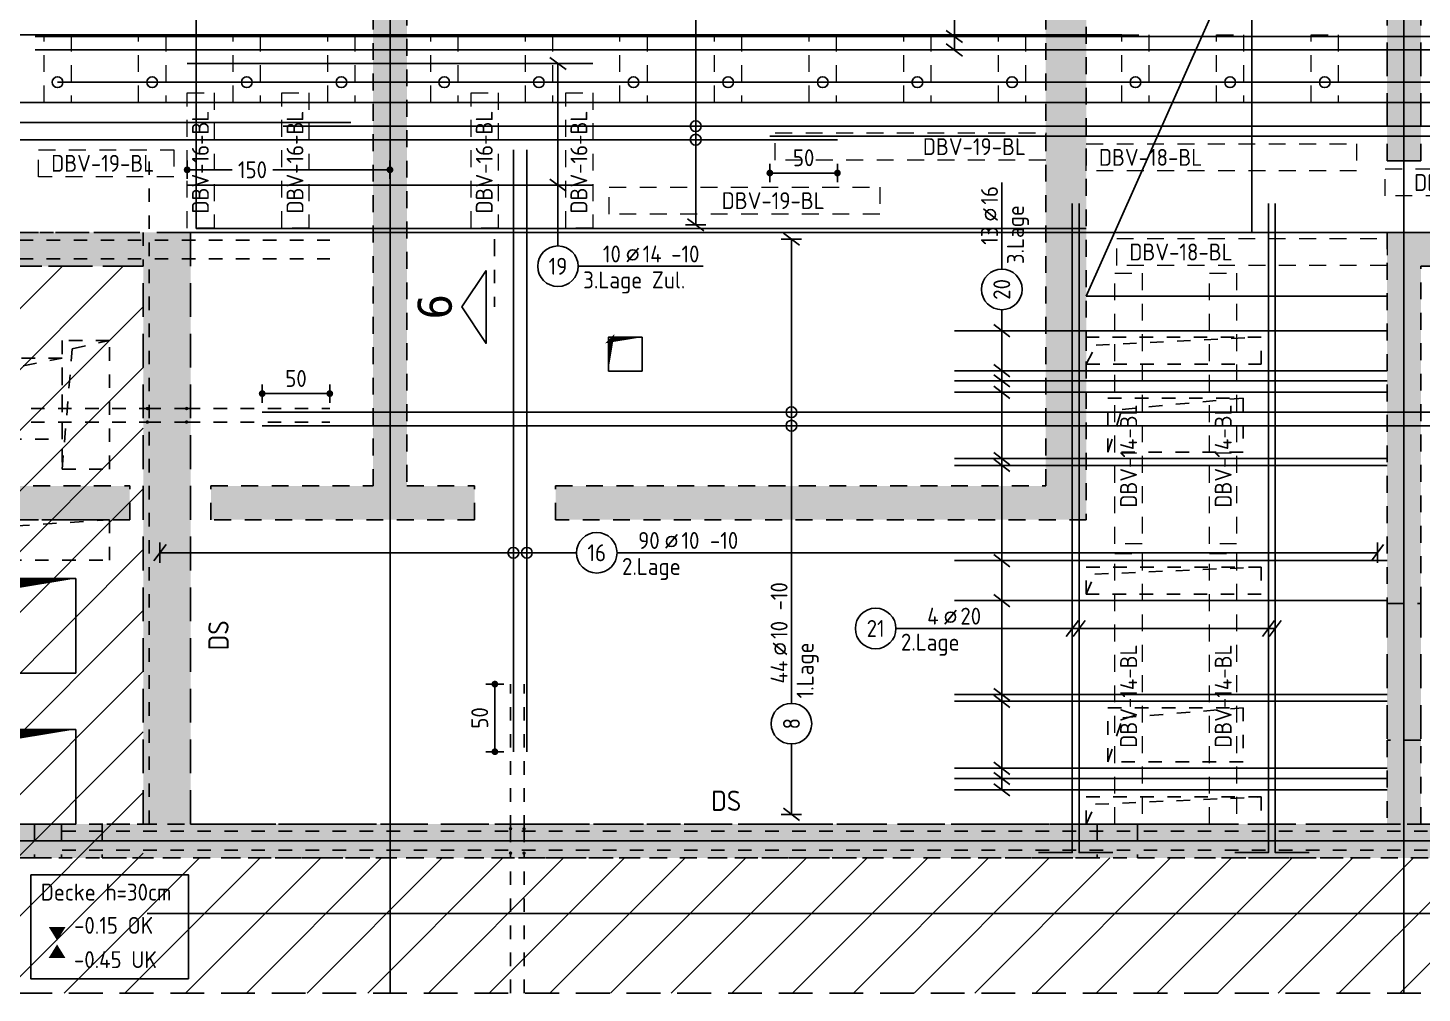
# Model space of a CAD drawing. Extents: x -4.3 to 79.3, y -6.3 to 34.2.
# Drawn here: x 19.38 to 29.69, y 10.48 to 17.61 of the extents above; entities that cross this region are included whole.
import ezdxf
from ezdxf.enums import TextEntityAlignment as Align

# ---------------------------------------------------------------- set-up
doc = ezdxf.new("R2010")
doc.units = 0
doc.header["$LTSCALE"] = 0.5
for name, pattern in [('AUSGEZOGEN', [1000.01, 1000, 0.01]), ('DASHED', [0.75, 0.5, -0.25]), ('DOT', [0.175, 0.05, -0.125]), ('HIDDEN', [0.375, 0.25, -0.125]), ('HIDDEN2', [0.187, 0.125, -0.062]), ('PUNKT', [0.175, 0.05, -0.125]), ('STRICHLINIE', [0.75, 0.5, -0.25]), ('STRICHPUNKT2', [0.55, 0.25, -0.125, 0.05, -0.125]), ('VERDECKT', [0.375, 0.25, -0.125])]:
    doc.linetypes.add(name, pattern=pattern)
for name, color, linetype in [('1.UG', 7, 'Continuous'), ('ACHSEN', 7, 'Continuous'), ('BETON', 7, 'Continuous'), ('DD', 7, 'Continuous'), ('DS', 7, 'Continuous'), ('grau_hell', 7, 'Continuous'), ('grau_mittel', 7, 'Continuous'), ('HILFE', 7, 'Continuous'), ('koten', 7, 'Continuous'), ('MASSE', 7, 'Continuous'), ('OBJEKT', 7, 'Continuous'), ('RND', 7, 'Continuous'), ('SCHATTEN', 7, 'Continuous'), ('SCHNITTE', 7, 'Continuous'), ('TEXT', 7, 'Continuous'), ('TWP_Auflager_Schraff', 7, 'Continuous'), ('VERDECKT', 7, 'Continuous'), ('VERDECKT2', 7, 'Continuous')]:
    doc.layers.add(name, color=color, linetype=linetype)
doc.layers.add('NOPLOT', color=7, linetype='Continuous', plot=False)
doc.styles.add('helv', font='tahoma.ttf')
doc.styles.add('txt', font='isocp.shx')
doc.dimstyles.new('DOT_I', dxfattribs={"dimscale": 0.5, "dimtxt": 0.25, "dimasz": 0.25, "dimexe": 0.1, "dimexo": 0.3, "dimgap": 0.1, "dimtad": 1, "dimdec": 3, "dimzin": 3, "dimtxsty": 'txt', "dimblk": 'DOT', "dimblk1": 'DOT', "dimblk2": 'DOT', "dimsah": 1, "dimcen": 0.1, "dimse1": 1, "dimse2": 1, "dimazin": 0, "dimtfac": 1, "dimtdec": 4, "dimtix": 1, "dimtmove": 2, "dimatfit": 3, "dimfxl": 0, "dimtvp": 1, "dimtolj": 1, "dimtzin": 0, "dimarcsym": 0})

# ---------------------------------------------------------------- blocks, each defined once
blk = doc.blocks.new('okrd_o')
at = {"layer": 'koten', "color": 7, "linetype": 'Continuous'}
blk.add_solid([(-0.125, 0.202), (0.125, 0.202), (0, 0)], dxfattribs=at)
at = {"layer": 'koten', "style": 'txt'}
blk.add_attdef('OKRD', (0.25, 0.1), '', height=0.25, dxfattribs=at)
blk = doc.blocks.new('okrd_u')
at = {"layer": 'koten', "color": 7, "linetype": 'Continuous'}
blk.add_solid([(-0.125, -0.202), (0.125, -0.202), (0, 0)], dxfattribs=at)
at = {"layer": 'koten', "style": 'txt'}
blk.add_attdef('OKRD', (0.25, -0.35), '', height=0.25, dxfattribs=at)
blk = doc.blocks.new('lei_gre')
at = {"layer": 'RND', "color": 7, "linetype": 'Continuous'}
for p, q in [((-0.09, -0.12), (0.09, 0.12)), ((0, 0.15), (0, -0.15))]:
    blk.add_line(p, q, dxfattribs=at)
blk = doc.blocks.new('DOT')
at = {"layer": 'MASSE', "color": 7, "linetype": 'Continuous'}
for p, q in [((0, 0), (-1, 0)), ((0, 0.54), (0, -0.54))]:
    blk.add_line(p, q, dxfattribs=at)
at = {"layer": 'MASSE', "color": 7, "linetype": 'Continuous', "const_width": 0.2}
blk.add_lwpolyline([(-0.1, 0, 1), (0.1, 0, 1)], format="xyb", close=True, dxfattribs=at)
blk = doc.blocks.new('*D34')
at = {"layer": 'Defpoints', "color": 0, "linetype": 'AUSGEZOGEN', "transparency": 16777216}
for p in [(24.864, 16.54), (24.864, 16.54), (25.364, 16.54)]:
    blk.add_point(p, dxfattribs=at)
at = {"layer": 'MASSE', "color": 0, "linetype": 'AUSGEZOGEN', "lineweight": -2, "transparency": 16777216}
blk.add_line((25.239, 16.54), (24.989, 16.54), dxfattribs=at)
at = {"layer": 'MASSE', "color": 0, "linetype": 'AUSGEZOGEN', "lineweight": -2, "transparency": 16777216, "xscale": 0.125, "yscale": 0.125, "zscale": 0.125, "rotation": 180}
blk.add_blockref('DOT', (24.864, 16.54), dxfattribs=at)
at = {"layer": 'MASSE', "color": 0, "linetype": 'AUSGEZOGEN', "lineweight": -2, "transparency": 16777216, "xscale": 0.125, "yscale": 0.125, "zscale": 0.125}
blk.add_blockref('DOT', (25.364, 16.54), dxfattribs=at)
at = {"layer": 'MASSE', "color": 0, "linetype": 'AUSGEZOGEN', "transparency": 16777216, "insert": (25.114, 16.653), "char_height": 0.125, "attachment_point": 5, "style": 'txt'}
blk.add_mtext('\\A1;50', dxfattribs=at)
blk = doc.blocks.new('RND_LEI')
at = {"layer": 'RND', "color": 7, "linetype": 'Continuous'}
blk.add_line((1.022, 0.066), (1.19, 0.27), dxfattribs=at)
for centre, radius in [((0, 0), 0.3), ((1.106, 0.168), 0.075)]:
    blk.add_circle(centre, radius, dxfattribs=at)
at = {"layer": 'RND', "color": 7, "linetype": 'Continuous', "style": 'txt'}
blk.add_attdef('ANZ', text='', height=0.25, dxfattribs=at).set_placement((0.931, 0.057), align=Align.RIGHT)
for tag, p in [('DUM', (1.253, 0.057)), ('ABSTD', (1.674, 0.057)), ('POSTXT', (0.374, -0.327))]:
    blk.add_attdef(tag, p, '', height=0.25, dxfattribs=at)
blk.add_attdef('POSL', text='', height=0.25, dxfattribs=at).set_placement((0, 0), align=Align.MIDDLE)
blk = doc.blocks.new('*D37')
at = {"layer": 'Defpoints', "color": 0, "linetype": 'AUSGEZOGEN', "transparency": 16777216}
for p in [(21.109, 14.909), (21.109, 14.909), (21.609, 14.909)]:
    blk.add_point(p, dxfattribs=at)
at = {"layer": 'MASSE', "color": 0, "linetype": 'AUSGEZOGEN', "lineweight": -2, "transparency": 16777216}
blk.add_line((21.484, 14.909), (21.234, 14.909), dxfattribs=at)
at = {"layer": 'MASSE', "color": 0, "linetype": 'AUSGEZOGEN', "lineweight": -2, "transparency": 16777216, "xscale": 0.125, "yscale": 0.125, "zscale": 0.125, "rotation": 180}
blk.add_blockref('DOT', (21.109, 14.909), dxfattribs=at)
at = {"layer": 'MASSE', "color": 0, "linetype": 'AUSGEZOGEN', "lineweight": -2, "transparency": 16777216, "xscale": 0.125, "yscale": 0.125, "zscale": 0.125}
blk.add_blockref('DOT', (21.609, 14.909), dxfattribs=at)
at = {"layer": 'MASSE', "color": 0, "linetype": 'AUSGEZOGEN', "transparency": 16777216, "insert": (21.359, 15.021), "char_height": 0.125, "attachment_point": 5, "style": 'txt'}
blk.add_mtext('\\A1;50', dxfattribs=at)
blk = doc.blocks.new('*D38')
at = {"layer": 'Defpoints', "color": 0, "linetype": 'AUSGEZOGEN', "transparency": 16777216}
for p in [(22.83, 12.761), (22.83, 12.761), (22.83, 12.261)]:
    blk.add_point(p, dxfattribs=at)
at = {"layer": 'MASSE', "color": 0, "linetype": 'AUSGEZOGEN', "lineweight": -2, "transparency": 16777216}
blk.add_line((22.83, 12.386), (22.83, 12.636), dxfattribs=at)
at = {"layer": 'MASSE', "color": 0, "linetype": 'AUSGEZOGEN', "lineweight": -2, "transparency": 16777216, "xscale": 0.125, "yscale": 0.125, "zscale": 0.125}
for p, rotation in [((22.83, 12.761), 90), ((22.83, 12.261), 270)]:
    blk.add_blockref('DOT', p, dxfattribs=dict(at, rotation=rotation))
at = {"layer": 'MASSE', "color": 0, "linetype": 'AUSGEZOGEN', "transparency": 16777216, "insert": (22.718, 12.511), "char_height": 0.125, "attachment_point": 5, "rotation": 90, "style": 'txt'}
blk.add_mtext('\\A1;50', dxfattribs=at)
blk = doc.blocks.new('*D41')
at = {"layer": 'Defpoints', "color": 0, "linetype": 'AUSGEZOGEN', "transparency": 16777216}
for p in [(20.554, 16.564), (20.554, 16.564), (22.054, 16.564)]:
    blk.add_point(p, dxfattribs=at)
at = {"layer": 'MASSE', "color": 0, "linetype": 'AUSGEZOGEN', "lineweight": -2, "transparency": 16777216}
for p, q in [((20.679, 16.564), (20.887, 16.564)), ((21.929, 16.564), (21.187, 16.564))]:
    blk.add_line(p, q, dxfattribs=at)
at = {"layer": 'MASSE', "color": 0, "linetype": 'AUSGEZOGEN', "lineweight": -2, "transparency": 16777216, "xscale": 0.125, "yscale": 0.125, "zscale": 0.125, "rotation": 180}
blk.add_blockref('DOT', (20.554, 16.564), dxfattribs=at)
at = {"layer": 'MASSE', "color": 0, "linetype": 'AUSGEZOGEN', "lineweight": -2, "transparency": 16777216, "xscale": 0.125, "yscale": 0.125, "zscale": 0.125}
blk.add_blockref('DOT', (22.054, 16.564), dxfattribs=at)
at = {"layer": 'MASSE', "color": 0, "linetype": 'AUSGEZOGEN', "transparency": 16777216, "insert": (21.037, 16.564), "char_height": 0.125, "attachment_point": 5, "style": 'txt'}
blk.add_mtext('\\A1;150', dxfattribs=at)
blk = doc.blocks.new('SCHN-1')
at = {"layer": 'SCHNITTE', "color": 5, "linetype": 'Continuous'}
blk.add_lwpolyline([(0.54, 0.125), (0, 0.485), (-0.54, 0.125)], close=True, dxfattribs=at)
at = {"layer": 'SCHNITTE', "color": 6, "linetype": 'Continuous', "style": 'helv'}
blk.add_attdef('SCHN-1', text='', height=0.5, dxfattribs=at).set_placement((0, 0.635), align=Align.CENTER)

msp = doc.modelspace()

# ---------------------------------------------------------------- hatches: boundary and pattern name
at = {"layer": '1.UG', "linetype": 'DOT'}
h = msp.add_hatch(dxfattribs=at)
h.set_pattern_fill('DOTS', scale=0.05, double=1)
h.set_pattern_definition([(0, (-9.57269, -49.19887), (0.0396875, 0.079375), [0, -0.079375])])
h.paths.add_polyline_path([(32.3895, 13.9513), (32.3895, 13.7013), (33.9795, 13.7013), (33.9795, 11.7263), (32.3895, 11.7263), (32.3895, 11.4763), (37.1795, 11.4763), (37.1795, 12.1863), (36.9295, 12.1863), (36.9295, 11.7263), (34.2295, 11.7263), (34.2295, 13.7013), (36.9295, 13.7013), (36.9295, 13.2363), (37.1795, 13.2363), (37.1795, 14.101), (36.9295, 14.101), (36.9295, 13.9513)], flags=17)
h.paths.add_polyline_path([(13.3545, 11.4763), (13.3545, 11.7263), (9.5895, 11.7263), (9.5895, 11.4763)], flags=17)
h.paths.add_polyline_path([(4.6895, 13.8713), (4.6895, 25.6763), (8.1795, 25.6763), (8.1795, 17.7263), (9.5545, 17.7263), (9.5545, 17.9763), (8.4295, 17.9763), (8.4295, 25.6763), (10.6795, 25.6763), (10.6795, 24.4363), (10.9295, 24.4363), (10.9295, 25.9763), (4.5295, 25.9763), (4.5295, 18.9013), (4.4795, 18.9013), (4.4795, 14.1713), (4.0245, 14.1713), (4.0245, 13.8713)])
h.paths.add_polyline_path([(10.9295, 23.3013), (10.6795, 23.3013), (10.6795, 17.7263), (10.9295, 17.7263)])
h.paths.add_polyline_path([(43.1545, 11.7513), (43.1545, 11.4513), (43.4545, 11.4513), (43.4545, 11.7513)])
h.paths.add_polyline_path([(43.4545, 18.4763), (43.1545, 18.4763), (43.1545, 17.7263), (43.4545, 17.7263)])
h.paths.add_polyline_path([(43.4545, 25.9763), (36.9295, 25.9763), (36.9295, 24.4363), (37.1795, 24.4363), (37.1795, 25.6763), (39.4295, 25.6763), (39.4295, 17.9763), (38.3045, 17.9763), (38.3045, 17.7263), (39.6795, 17.7263), (39.6795, 25.6763), (43.1545, 25.6763), (43.1545, 20.9763), (43.4545, 20.9763)])
h.paths.add_polyline_path([(36.9295, 17.9763), (35.8795, 17.9763), (35.8795, 17.7263), (37.1795, 17.7263), (37.1795, 23.3013), (36.9295, 23.3013)])
h.paths.add_polyline_path([(34.2295, 17.7813), (34.4795, 17.7813), (34.4795, 18.4763), (34.2295, 18.4763)])
h.paths.add_polyline_path([(32.3795, 18.4763), (32.1295, 18.4763), (32.1295, 17.7813), (32.3795, 17.7813)])
h.paths.add_polyline_path([(30.7295, 18.4763), (30.4795, 18.4763), (30.4795, 17.7813), (30.7295, 17.7813)])
h.paths.add_polyline_path([(28.6295, 18.4763), (28.3795, 18.4763), (28.3795, 17.7813), (28.6295, 17.7813)])
h.paths.add_polyline_path([(26.7295, 17.7813), (26.9795, 17.7813), (26.9795, 18.4763), (26.7295, 18.4763)])
h.paths.add_polyline_path([(24.6295, 17.7813), (24.8795, 17.7813), (24.8795, 18.4763), (24.6295, 18.4763)])
h.paths.add_polyline_path([(22.9795, 17.7813), (23.2295, 17.7813), (23.2295, 18.4763), (22.9795, 18.4763)])
h.paths.add_polyline_path([(21.1295, 18.4763), (20.8795, 18.4763), (20.8795, 17.7813), (21.1295, 17.7813)])
h.paths.add_polyline_path([(19.2295, 17.7813), (19.4795, 17.7813), (19.4795, 18.4763), (19.2295, 18.4763)])
h.paths.add_polyline_path([(17.1295, 17.7813), (17.3795, 17.7813), (17.3795, 18.4763), (17.1295, 18.4763)])
h.paths.add_polyline_path([(15.7295, 18.4763), (15.4795, 18.4763), (15.4795, 17.7813), (15.7295, 17.7813)])
h.paths.add_polyline_path([(13.6295, 18.4763), (13.3795, 18.4763), (13.3795, 17.7813), (13.6295, 17.7813)])
h.paths.add_polyline_path([(14.7045, 25.9763), (14.4045, 25.9763), (14.4045, 25.6763), (14.7045, 25.6763)])
h.paths.add_polyline_path([(21.9045, 25.6763), (22.2045, 25.6763), (22.2045, 25.9763), (21.9045, 25.9763)])
h.paths.add_polyline_path([(29.7045, 25.9763), (29.4045, 25.9763), (29.4045, 25.6763), (29.7045, 25.6763)])
h.paths.add_polyline_path([(31.1045, 11.7263), (19.0295, 11.7263), (19.0295, 15.8513), (20.2295, 15.8513), (20.2295, 16.1013), (17.4645, 16.1013), (17.4645, 15.8513), (17.6145, 15.8513), (17.6145, 14.6613), (14.7645, 14.6613), (14.7645, 15.8513), (16.5795, 15.8513), (16.5795, 16.1013), (8.1795, 16.1013), (8.1795, 11.4763), (8.5795, 11.4763), (8.5795, 11.7263), (8.4295, 11.7263), (8.4295, 15.8513), (14.5145, 15.8513), (14.5145, 11.7263), (14.3645, 11.7263), (14.3645, 11.4763), (14.9145, 11.4763), (14.9145, 11.7263), (14.7645, 11.7263), (14.7645, 14.4113), (17.8645, 14.4113), (17.8645, 15.8513), (18.7795, 15.8513), (18.7795, 11.7263), (15.9245, 11.7263), (15.9245, 11.4763), (31.5045, 11.4763), (31.5045, 11.7263), (31.3545, 11.7263), (31.3545, 13.7013), (31.5045, 13.7013), (31.5045, 13.9513), (31.3545, 13.9513), (31.3545, 15.8513), (36.9295, 15.8513), (36.9295, 14.986), (37.1795, 14.986), (37.1795, 16.1013), (31.1045, 16.1013)])
h.paths.add_polyline_path([(4.4795, 10.4763), (4.6895, 10.4763), (4.6895, 11.8213), (4.0245, 11.8213), (4.0245, 11.5213), (4.4795, 11.5213)])
at = {"layer": 'grau_hell', "linetype": 'AUSGEZOGEN'}
h = msp.add_hatch(dxfattribs=at)
h.set_pattern_fill('ANSI31', color=9, scale=0.1, style=0, double=1)
h.set_pattern_definition([(45, (-0.26874, -11.68213), (-0.2245064, 0.2245064), [])])
h.paths.add_polyline_path([(34.2295, 13.7013), (36.9295, 13.7013), (36.9295, 11.7263), (34.2295, 11.7263)], flags=16)
h.paths.add_polyline_path([(10.9295, 15.8513), (10.9295, 17.7263), (10.6795, 17.7263), (10.6795, 25.6763), (8.1795, 25.6763), (8.1795, 20.8113), (6.7295, 20.8113), (6.7295, 20.3463), (6.2045, 20.3463), (6.2045, 20.7635), (4.4545, 20.7635), (4.4545, 18.9013), (4.4045, 18.9013), (4.4045, 14.1713), (4.0245, 14.1713), (4.0245, 11.5213), (4.4045, 11.5213), (4.4045, 10.4763), (43.4545, 10.4763), (43.4545, 21.7635), (41.7045, 21.7635), (41.7045, 21.3463), (41.1295, 21.3463), (41.1295, 21.8113), (39.6795, 21.8113), (39.6795, 25.6763), (37.1795, 25.6763), (37.1795, 17.7263), (35.8795, 17.7263), (35.8795, 15.8513), (31.3545, 15.8513), (31.3545, 11.4763), (20.2295, 11.4763), (20.2295, 15.8513), (17.4645, 15.8513), (17.4645, 16.1013), (16.5795, 16.1013), (16.5795, 15.8513)])
at = {"layer": 'grau_hell'}
msp.add_hatch(color=9, dxfattribs=at).paths.add_polyline_path([(20.2295, 14.2263), (20.5793, 14.2263), (20.5793, 16.1013), (20.2295, 16.1013), (20.2295, 15.8513)])
h = msp.add_hatch(color=9, dxfattribs=at)
h.paths.add_polyline_path([(20.2295, 11.7263), (20.5793, 11.7263), (20.5793, 12.7696), (20.2295, 12.7696)])
h.paths.add_polyline_path([(20.2295, 12.7696), (20.5793, 12.7696), (20.5793, 13.9763), (20.2295, 13.9763)])
at = {"layer": 'grau_mittel'}
h = msp.add_hatch(color=61, dxfattribs=at)
h.paths.add_polyline_path([(11.7045, 14.2263), (11.7045, 13.9763), (13.7145, 13.9763), (13.7145, 14.2263)])
h.paths.add_polyline_path([(20.7295, 14.2263), (20.7295, 13.9763), (22.6795, 13.9763), (22.6795, 14.2263), (22.1795, 14.2263), (22.1795, 18.4313), (21.9295, 18.4313), (21.9295, 14.2263)])
h.paths.add_polyline_path([(17.6145, 14.2263), (17.6145, 14.1613), (17.3645, 14.1613), (17.3645, 14.2263), (15.0145, 14.2263), (15.0145, 14.1613), (14.7645, 14.1613), (14.7645, 14.2263), (13.7145, 14.2263), (13.7145, 13.9763), (20.1295, 13.9763), (20.1295, 14.2263)])
h.paths.add_polyline_path([(26.9045, 21.3712), (27.2045, 21.3712), (27.2045, 26.9763), (26.9045, 26.9763), (26.9045, 25.9763), (24.5595, 25.9763), (24.5595, 25.6763), (26.9045, 25.6763)])
h.paths.add_polyline_path([(27.2045, 20.7712), (26.9045, 20.7712), (26.9045, 14.2263), (23.2795, 14.2263), (23.2795, 13.9763), (27.2045, 13.9763)])
h = msp.add_hatch(color=61, dxfattribs=at)
h.paths.add_polyline_path([(37.6895, 21.7263), (37.6895, 21.4763), (37.7995, 21.4763), (37.7995, 21.7263)])
h.paths.add_polyline_path([(16.9295, 10.4763), (17.1795, 10.4763), (17.1795, 11.4763), (17.4145, 11.4763), (17.4145, 11.7263), (16.7945, 11.7263), (16.7945, 11.4763), (16.9295, 11.4763)])
h.paths.add_polyline_path([(8.1795, 17.1262), (8.4295, 17.1262), (8.4295, 17.3163), (8.1795, 17.3163)])
h.paths.add_polyline_path([(8.4295, 16.9262), (8.1795, 16.9262), (8.1795, 15.8013), (4.7545, 15.8013), (4.7545, 18.6513), (8.1795, 18.6513), (8.1795, 18.4513), (8.4295, 18.4513), (8.4295, 19.0513), (8.1795, 19.0513), (8.1795, 18.9013), (4.7545, 18.9013), (4.7545, 25.6763), (8.1795, 25.6763), (8.1795, 20.5513), (8.4295, 20.5513), (8.4295, 25.9763), (4.4545, 25.9763), (4.4545, 18.9013), (4.4045, 18.9013), (4.4045, 10.4763), (4.7545, 10.4763), (4.7545, 11.4763), (8.5495, 11.4763), (8.5495, 11.7263), (8.4295, 11.7263), (8.4295, 12.4713), (8.1795, 12.4713), (8.1795, 11.7263), (4.7545, 11.7263), (4.7545, 15.5513), (8.1795, 15.5513), (8.1795, 14.4813), (8.4295, 14.4813)])
h.paths.add_polyline_path([(11.4295, 11.7263), (11.4295, 11.4763), (14.7845, 11.4763), (14.7845, 11.7263)])
h.paths.add_polyline_path([(11.1295, 11.4763), (11.1295, 11.7263), (10.5595, 11.7263), (10.5595, 11.4763), (10.6795, 11.4763), (10.6795, 10.4763), (10.9295, 10.4763), (10.9295, 11.4763)])
h.paths.add_polyline_path([(19.6245, 11.4763), (19.6245, 11.7263), (19.4245, 11.7263), (19.4245, 11.4763)])
h.paths.add_polyline_path([(27.2845, 11.4763), (27.2845, 11.7263), (19.9244, 11.7263), (19.9244, 11.4763)])
h.paths.add_polyline_path([(31.7545, 13.7013), (32.1545, 13.7013), (32.1545, 13.9513), (32.0045, 13.9513), (32.0045, 15.6512), (31.7545, 15.6512)])
h.paths.add_polyline_path([(34.2295, 13.5012), (33.9795, 13.5012), (33.9795, 11.7263), (32.0045, 11.7263), (32.0045, 13.5011), (31.7545, 13.5011), (31.7545, 11.7263), (29.6795, 11.7263), (29.6795, 12.3463), (29.4295, 12.3463), (29.4295, 11.7263), (27.5845, 11.7263), (27.5845, 11.4763), (30.0545, 11.4763), (30.0545, 10.4763), (30.3045, 10.4763), (30.3045, 11.4763), (36.9295, 11.4763), (36.9295, 10.4763), (37.1795, 10.4763), (37.1795, 12.1863), (36.9295, 12.1863), (36.9295, 11.7263), (34.2295, 11.7263)])
h.paths.add_polyline_path([(36.7795, 16.1013), (36.7795, 15.8513), (36.9295, 15.8513), (36.9295, 14.9863), (37.1795, 14.9863), (37.1795, 16.1013)])
h.paths.add_polyline_path([(37.1795, 13.4862), (37.0995, 13.4862), (37.0995, 13.6362), (37.1795, 13.6362), (37.1795, 14.1013), (36.9295, 14.1013), (36.9295, 13.9513), (34.2295, 13.9512), (34.2295, 15.8513), (36.5295, 15.8513), (36.5295, 16.1013), (33.0395, 16.1013), (33.0395, 15.8513), (33.9795, 15.8512), (33.9795, 13.9513), (33.0395, 13.9513), (33.0395, 13.7013), (36.9295, 13.7013), (36.9295, 13.2363), (37.1795, 13.2363)])
h.paths.add_polyline_path([(36.5295, 18.3513), (36.5295, 18.6013), (35.7495, 18.6013), (35.7495, 18.3513)])
h.paths.add_polyline_path([(36.8295, 18.6013), (36.8295, 18.3513), (37.7995, 18.3513), (37.7995, 18.6013), (37.1795, 18.6013), (37.1795, 20.2463), (36.9295, 20.2463), (36.9295, 18.6013)])
h.paths.add_polyline_path([(29.9795, 18.6013), (29.9795, 18.3513), (30.8645, 18.3513), (30.8645, 18.6013)])
h.paths.add_polyline_path([(32.1545, 16.1013), (29.4295, 16.1013), (29.4295, 13.3563), (29.6795, 13.3563), (29.6795, 15.8513), (31.7545, 15.8513), (31.7545, 15.8512), (32.0045, 15.8512), (32.0045, 15.8513), (32.1545, 15.8513)])
h.paths.add_polyline_path([(31.5595, 25.7762), (31.5595, 25.6763), (35.0495, 25.6763), (35.0495, 25.7762), (35.2495, 25.7762), (35.2495, 25.6763), (36.9295, 25.6763), (36.9295, 20.5463), (37.1795, 20.5463), (37.1795, 21.4763), (37.5895, 21.4763), (37.5895, 21.7263), (37.1795, 21.7263), (37.1795, 25.6763), (39.4295, 25.6763), (39.4295, 21.7263), (38.8095, 21.7263), (38.8095, 21.4763), (39.4295, 21.4763), (39.4295, 18.6013), (38.8095, 18.6013), (38.8095, 18.3513), (39.4295, 18.3513), (39.4295, 18.1513), (39.6795, 18.1513), (39.6795, 25.6763), (43.1545, 25.6763), (43.1545, 16.5013), (39.6795, 16.5013), (39.6795, 16.6513), (39.4295, 16.6513), (39.4295, 15.2513), (39.6795, 15.2513), (39.6795, 15.6263), (39.5795, 15.6263), (39.5795, 15.9763), (39.6795, 15.9763), (39.6795, 16.2513), (43.1545, 16.2513), (43.1545, 11.4263), (39.6795, 11.4263), (39.6795, 12.2263), (39.4295, 12.2263), (39.4295, 11.0263), (39.6795, 11.0263), (39.6795, 11.1763), (43.1545, 11.1763), (43.1545, 10.4763), (43.4545, 10.4763), (43.4545, 25.9763), (29.4295, 25.9763), (29.4295, 17.8813), (29.6795, 17.8813), (29.6795, 25.6763), (31.3595, 25.6763), (31.3595, 25.7762)])
for points in [[(29.4295, 16.6312), (29.6795, 16.6312), (29.6795, 17.8813), (29.4295, 17.8813)], [(29.6795, 13.3563), (29.4295, 13.3563), (29.4295, 12.3463), (29.6795, 12.3463)], [(19.4245, 11.4763), (19.4245, 11.7263), (17.4145, 11.7263), (17.4145, 11.4763)]]:
    msp.add_hatch(color=61, dxfattribs=at).paths.add_polyline_path(points)

# ---------------------------------------------------------------- linework, layer by layer
at = {"layer": '1.UG', "color": 7, "linetype": 'PUNKT', "lineweight": -2}
for points in [[(8.1795, 16.1013), (16.5795, 16.1013), (16.5795, 15.8513), (14.7645, 15.8513), (14.7645, 14.6613), (17.6145, 14.6613), (17.6145, 15.8513), (17.4645, 15.8513), (17.4645, 16.1013), (20.2295, 16.1013), (20.2295, 15.8513), (19.0295, 15.8513), (19.0295, 11.7263), (31.1045, 11.7263)], [(31.5045, 11.4763), (15.9245, 11.4763), (15.9245, 11.7263), (18.7795, 11.7263), (18.7795, 15.8513), (17.8645, 15.8513), (17.8645, 14.4113), (14.7645, 14.4113), (14.7645, 11.7263), (14.9145, 11.7263), (14.9145, 11.4763), (14.3645, 11.4763), (14.3645, 11.7263), (14.5145, 11.7263), (14.5145, 15.8513), (8.4295, 15.8513)]]:
    msp.add_lwpolyline(points, dxfattribs=at)
at = {"layer": 'ACHSEN', "color": 140, "linetype": 'AUSGEZOGEN'}
for p, q in [((22.0545, 27.4763), (22.0545, 10.4763)), ((29.5545, 27.4763), (29.5545, 10.4763)), ((43.4545, 11.6013), (2.2545, 11.6013))]:
    msp.add_line(p, q, dxfattribs=at)
at = {"layer": 'BETON', "color": 6, "linetype": 'AUSGEZOGEN'}
for points in [[(23.6695, 15.0761), (23.9195, 15.0761), (23.9195, 15.3261), (23.6695, 15.3261)], [(19.7295, 12.8413), (19.0295, 12.8413), (19.0295, 13.5413), (19.7295, 13.5413)], [(19.7295, 12.4263), (19.0295, 12.4263), (19.0295, 11.7263), (19.7295, 11.7263)]]:
    msp.add_lwpolyline(points, close=True, dxfattribs=at)
at = {"layer": 'DD', "color": 7, "linetype": 'HIDDEN2'}
for p, q in [((19.7039, 15.24), (19.9795, 15.3013)), ((27.2045, 15.1263), (27.2776, 15.2679)), ((27.2776, 15.2679), (28.4995, 15.3263)), ((19.1446, 15.0753), (19.6295, 15.1713)), ((19.6295, 14.3513), (19.7039, 15.24)), ((27.469, 14.7927), (28.3645, 14.8763)), ((27.3645, 14.4763), (27.469, 14.7927)), ((19.0891, 13.9168), (19.9795, 13.9763)), ((27.2687, 13.5741), (28.4995, 13.6263)), ((27.2045, 13.4263), (27.2687, 13.5741)), ((27.4749, 12.5124), (28.3645, 12.5863)), ((27.3645, 12.1863), (27.4749, 12.5124)), ((27.2045, 11.7263), (27.2727, 11.8724)), ((27.2727, 11.8724), (28.4995, 11.9263))]:
    msp.add_line(p, q, dxfattribs=at)
for points in [[(19.6295, 14.3513), (19.9795, 14.3513), (19.9795, 15.3013), (19.6295, 15.3013)], [(27.2045, 15.1263), (28.4995, 15.1263), (28.4995, 15.3263), (27.2045, 15.3263)], [(19.0295, 14.5713), (19.6295, 14.5713), (19.6295, 15.1713), (19.0295, 15.1713)], [(27.3645, 14.8763), (28.3645, 14.8763), (28.3645, 14.4763), (27.3645, 14.4763)], [(19.9795, 13.9763), (19.0295, 13.9763), (19.0295, 13.6763), (19.9795, 13.6763)], [(27.2045, 13.6263), (28.4995, 13.6263), (28.4995, 13.4263), (27.2045, 13.4263)], [(27.3645, 12.5863), (28.3645, 12.5863), (28.3645, 12.1863), (27.3645, 12.1863)], [(27.2045, 11.9263), (28.4995, 11.9263), (28.4995, 11.7263), (27.2045, 11.7263)]]:
    msp.add_lwpolyline(points, close=True, dxfattribs=at)
at = {"layer": 'DS', "color": 1, "linetype": 'DASHED'}
for p, q in [((20.5793, 16.1013), (10.9545, 16.1013)), ((20.5793, 11.7263), (20.5793, 16.1013)), ((20.2295, 15.8513), (17.4645, 15.8513)), ((20.2295, 11.7263), (20.2295, 15.8513)), ((20.5793, 11.7263), (30.7543, 11.7263))]:
    msp.add_line(p, q, dxfattribs=at)
at = {"layer": 'grau_hell', "color": 9}
msp.add_solid([(17.4645, 15.8513), (17.4645, 16.1013), (20.2295, 15.8513), (20.2295, 16.1013)], dxfattribs=at)
at = {"layer": 'grau_hell', "color": 9, "linetype": 'AUSGEZOGEN'}
msp.add_solid([(20.2295, 14.2263), (20.5793, 14.2263), (20.2295, 13.9763), (20.5793, 13.9763)], dxfattribs=at)
at = {"layer": 'HILFE', "color": 102, "linetype": 'AUSGEZOGEN'}
msp.add_line((19.5951, 17.2115), (30.4925, 17.2115), dxfattribs=at)
at = {"layer": 'HILFE', "color": 102, "linetype": 'DASHED'}
msp.add_line((43.5545, 10.4763), (4.3045, 10.4763), dxfattribs=at)
at = {"layer": 'NOPLOT', "color": 191, "linetype": 'Continuous'}
for q in [(29.4295, 20.6288), (29.4295, 15.6299)]:
    msp.add_line((27.2045, 15.6299), q, dxfattribs=at)
at = {"layer": 'NOPLOT', "color": 191, "linetype": 'AUSGEZOGEN'}
for p, q in [((20.6195, 16.1288), (20.6195, 20.1288)), ((28.4295, 19.6013), (28.4295, 16.1013)), ((27.4686, 17.5627), (18.9322, 17.5627)), ((10.9545, 17.0627), (30.4084, 17.0627)), ((20.5793, 16.1013), (31.0008, 16.1013)), ((27.2045, 16.1288), (20.6195, 16.1288)), ((29.4295, 16.1013), (28.4295, 16.1013)), ((20.258, 11.0655), (31.3106, 11.0655))]:
    msp.add_line(p, q, dxfattribs=at)
at = {"layer": 'OBJEKT', "color": 1, "linetype": 'AUSGEZOGEN'}
msp.add_lwpolyline([(19.3971, 11.3519), (20.5635, 11.3519), (20.5635, 10.5823), (19.3971, 10.5823)], close=True, dxfattribs=at)
at = {"layer": 'RND', "color": 7, "linetype": 'AUSGEZOGEN'}
for p, q in [((24.3157, 20.6539), (24.3157, 16.1567)), ((26.5798, 15.8296), (26.5798, 16.4696)), ((25.0238, 16.0506), (25.0238, 12.6185)), ((23.4468, 15.8507), (24.3701, 15.8507)), ((20.3529, 13.7321), (23.4336, 13.7321)), ((23.7336, 13.7321), (29.3583, 13.7321)), ((25.7967, 13.1723), (26.4367, 13.1723)), ((25.0238, 12.3185), (25.0238, 11.7975))]:
    msp.add_line(p, q, dxfattribs=at)
at = {"layer": 'RND', "color": 102, "linetype": 'AUSGEZOGEN'}
for p, q in [((26.229, 17.4501), (26.229, 19.743)), ((23.2968, 16.0007), (23.2968, 17.3501)), ((26.5798, 15.5296), (26.5798, 11.9791)), ((26.4367, 13.1723), (28.6024, 13.1723))]:
    msp.add_line(p, q, dxfattribs=at)
at = {"layer": 'RND', "color": 1, "linetype": 'AUSGEZOGEN'}
for points in [[(19.4295, 17.5501), (30.6795, 17.5501)], [(19.4295, 17.4501), (30.6795, 17.4501)], [(20.5545, 17.3501), (23.5545, 17.3501)], [(11.2645, 16.9134), (21.7645, 16.9134)], [(21.2645, 16.8862), (31.7645, 16.8862)], [(35.3645, 16.8134), (24.8645, 16.8134)], [(14.8645, 16.7862), (25.3645, 16.7862)], [(22.9668, 12.2613), (22.9668, 16.7113)], [(23.0668, 12.2613), (23.0668, 16.7113)], [(20.5545, 16.4501), (23.5545, 16.4501)], [(27.1015, 16.315), (27.1015, 11.515), (26.8515, 11.515)], [(27.1515, 16.315), (27.1515, 11.515), (27.4015, 11.515)], [(28.5524, 16.315), (28.5524, 11.515), (28.3024, 11.515)], [(28.6024, 16.315), (28.6024, 11.515), (28.8524, 11.515)], [(29.4295, 15.3739), (26.2295, 15.3739)], [(29.4295, 15.0786), (26.2295, 15.0786)], [(29.4295, 15.0031), (26.2295, 15.0031)], [(29.4295, 14.9191), (26.2295, 14.9191)], [(21.1095, 14.7716), (30.3095, 14.7716)], [(21.1095, 14.6716), (30.3095, 14.6716)], [(29.4295, 14.4286), (26.2295, 14.4286)], [(29.4295, 14.3786), (26.2295, 14.3786)], [(29.4295, 13.6739), (26.2295, 13.6739)], [(29.4295, 13.3786), (26.2295, 13.3786)], [(29.4295, 12.6839), (26.2295, 12.6839)], [(29.4295, 12.6339), (26.2295, 12.6339)], [(29.4295, 12.1386), (26.2295, 12.1386)], [(29.4295, 12.0631), (26.2295, 12.0631)], [(29.4295, 11.9791), (26.2295, 11.9791)]]:
    msp.add_lwpolyline(points, dxfattribs=at)
at = {"layer": 'RND', "color": 1, "linetype": 'HIDDEN2'}
for points in [[(20.2736, 11.7263), (20.2736, 16.7013)], [(17.5145, 16.044), (21.6095, 16.044)], [(17.5145, 15.9051), (21.6095, 15.9051)], [(19.1995, 14.7988), (20.2595, 14.7988)], [(20.2595, 14.7988), (20.5495, 14.7988)], [(20.5495, 14.7988), (21.6095, 14.7988)], [(19.1995, 14.6988), (20.2595, 14.6988)], [(20.2595, 14.6988), (20.5495, 14.6988)], [(20.5495, 14.6988), (21.6095, 14.6988)], [(22.9458, 11.6913), (22.9458, 12.7613)], [(23.0458, 11.6913), (23.0458, 12.7613)], [(19.6295, 11.6737), (31.4545, 11.6737)], [(22.9458, 11.6913), (22.9458, 11.5113)], [(23.0458, 11.6913), (23.0458, 11.5113)], [(19.6295, 11.5326), (31.4545, 11.5326)], [(22.9458, 10.4763), (22.9458, 11.5113)], [(23.0458, 10.4763), (23.0458, 11.5113)]]:
    msp.add_lwpolyline(points, dxfattribs=at)
at = {"layer": 'RND', "color": 7, "linetype": 'AUSGEZOGEN', "const_width": 0.0125}
for points in [[(20.2657, 14.7988, 1), (20.2532, 14.7988, 1)], [(20.5557, 14.7988, 1), (20.5432, 14.7988, 1)], [(20.2657, 14.6988, 1), (20.2532, 14.6988, 1)], [(20.5557, 14.6988, 1), (20.5432, 14.6988, 1)], [(22.9458, 11.6975, 1), (22.9458, 11.685, 1)], [(23.0458, 11.6975, 1), (23.0458, 11.685, 1)], [(22.9458, 11.5175, 1), (22.9458, 11.505, 1)], [(23.0458, 11.5175, 1), (23.0458, 11.505, 1)]]:
    msp.add_lwpolyline(points, format="xyb", close=True, dxfattribs=at)
at = {"layer": 'RND', "color": 7, "linetype": 'AUSGEZOGEN'}
for centre in [(19.5951, 17.2115), (20.2951, 17.2115), (20.9951, 17.2115), (21.6951, 17.2115), (22.4555, 17.2115), (23.1555, 17.2115), (23.8555, 17.2115), (24.5555, 17.2115), (25.2555, 17.2115), (25.9555, 17.2115), (26.6555, 17.2115), (27.5686, 17.2115), (28.2686, 17.2115), (28.9686, 17.2115), (24.3157, 16.8862), (24.3157, 16.7862), (25.0238, 14.7716), (25.0238, 14.6716), (22.9668, 13.7321), (23.0668, 13.7321)]:
    msp.add_circle(centre, 0.04, dxfattribs=at)
at = {"layer": 'SCHATTEN', "color": 1, "linetype": 'AUSGEZOGEN'}
for points in [[(23.6695, 15.0761, 0, 0.0408, 0), (23.6898, 15.3245, 0, 0, 0), (23.6711, 15.3058, 0.0408, 0, 0), (23.9195, 15.3261, 0, 0, 0)], [(19.0295, 12.8413, 0, 0.1141, 0), (19.0863, 13.5366, 0, 0, 0), (19.0341, 13.4844, 0.1141, 0, 0), (19.7295, 13.5413, 0, 0, 0)], [(19.0295, 11.7263, 0, 0.1141, 0), (19.0863, 12.4216, 0, 0, 0), (19.0341, 12.3694, 0.1141, 0, 0), (19.7295, 12.4263, 0, 0, 0)]]:
    msp.add_lwpolyline(points, format="xyseb", dxfattribs=at)
at = {"layer": 'SCHNITTE', "color": 5, "linetype": 'STRICHPUNKT2'}
msp.add_line((22.8273, 16.0504), (22.8273, 15.5504), dxfattribs=at)
at = {"layer": 'TWP_Auflager_Schraff', "color": 171, "linetype": 'HIDDEN', "lineweight": 0}
for points in [[(19.4951, 17.5627), (19.6951, 17.5627), (19.6951, 17.0627), (19.4951, 17.0627)], [(20.1951, 17.5627), (20.3951, 17.5627), (20.3951, 17.0627), (20.1951, 17.0627)], [(20.8951, 17.5627), (21.0951, 17.5627), (21.0951, 17.0627), (20.8951, 17.0627)], [(21.5951, 17.5627), (21.7951, 17.5627), (21.7951, 17.0627), (21.5951, 17.0627)], [(22.3555, 17.5627), (22.5555, 17.5627), (22.5555, 17.0627), (22.3555, 17.0627)], [(23.0555, 17.5627), (23.2555, 17.5627), (23.2555, 17.0627), (23.0555, 17.0627)], [(23.7555, 17.5627), (23.9555, 17.5627), (23.9555, 17.0627), (23.7555, 17.0627)], [(24.4555, 17.5627), (24.6555, 17.5627), (24.6555, 17.0627), (24.4555, 17.0627)], [(25.1555, 17.5627), (25.3555, 17.5627), (25.3555, 17.0627), (25.1555, 17.0627)], [(25.8555, 17.5627), (26.0555, 17.5627), (26.0555, 17.0627), (25.8555, 17.0627)], [(26.5555, 17.5627), (26.7555, 17.5627), (26.7555, 17.0627), (26.5555, 17.0627)], [(27.4686, 17.5627), (27.6686, 17.5627), (27.6686, 17.0627), (27.4686, 17.0627)], [(28.1686, 17.5627), (28.3686, 17.5627), (28.3686, 17.0627), (28.1686, 17.0627)], [(28.8686, 17.5627), (29.0686, 17.5627), (29.0686, 17.0627), (28.8686, 17.0627)], [(20.5545, 17.1331), (20.7545, 17.1331), (20.7545, 16.1331), (20.5545, 16.1331)], [(21.2545, 17.1331), (21.4545, 17.1331), (21.4545, 16.1331), (21.2545, 16.1331)], [(22.6545, 17.1331), (22.8545, 17.1331), (22.8545, 16.1331), (22.6545, 16.1331)], [(23.3545, 17.1331), (23.5545, 17.1331), (23.5545, 16.1331), (23.3545, 16.1331)], [(26.9045, 16.8361), (26.9045, 16.6361), (24.9045, 16.6361), (24.9045, 16.8361)], [(20.4545, 16.7127), (20.4545, 16.5127), (19.4545, 16.5127), (19.4545, 16.7127)], [(29.2045, 16.7567), (29.2045, 16.5567), (27.2045, 16.5567), (27.2045, 16.7567)], [(31.416, 16.5704), (31.416, 16.3704), (29.416, 16.3704), (29.416, 16.5704)], [(25.6764, 16.4366), (25.6764, 16.2366), (23.6764, 16.2366), (23.6764, 16.4366)], [(29.4295, 16.0567), (29.4295, 15.8567), (27.4295, 15.8567), (27.4295, 16.0567)], [(27.417, 15.7991), (27.617, 15.7991), (27.617, 13.7991), (27.417, 13.7991)], [(28.117, 15.7991), (28.317, 15.7991), (28.317, 13.7991), (28.117, 13.7991)], [(27.417, 13.7263), (27.617, 13.7263), (27.617, 11.7263), (27.417, 11.7263)], [(28.117, 13.7263), (28.317, 13.7263), (28.317, 11.7263), (28.117, 11.7263)]]:
    msp.add_lwpolyline(points, close=True, dxfattribs=at)
at = {"layer": 'VERDECKT', "color": 7, "linetype": 'VERDECKT', "lineweight": -2}
for p, q in [((26.9045, 14.2263), (26.9045, 20.7712)), ((27.2045, 20.7712), (27.2045, 13.9763)), ((21.9295, 14.2263), (21.9295, 18.4313)), ((22.1795, 18.4313), (22.1795, 14.2263)), ((32.1545, 16.1013), (29.4295, 16.1013)), ((29.4295, 16.1013), (29.4295, 13.3563)), ((29.6795, 13.3563), (29.6795, 15.8513)), ((29.6795, 15.8513), (32.1545, 15.8513)), ((17.6145, 14.2263), (20.1295, 14.2263)), ((20.7295, 14.2263), (21.9295, 14.2263)), ((22.1795, 14.2263), (22.6795, 14.2263)), ((23.2795, 14.2263), (26.9045, 14.2263)), ((20.1295, 13.9763), (13.7145, 13.9763)), ((22.6795, 13.9763), (20.7295, 13.9763)), ((27.2045, 13.9763), (23.2795, 13.9763)), ((29.4295, 13.3563), (29.6795, 13.3563)), ((29.6795, 12.3463), (29.4295, 12.3463)), ((29.4295, 12.3463), (29.4295, 11.7263)), ((29.6795, 11.7263), (29.6795, 12.3463)), ((19.6245, 11.7263), (19.4245, 11.7263)), ((19.4245, 11.7263), (19.4245, 11.4763)), ((27.2845, 11.7263), (19.9244, 11.7263)), ((29.4295, 11.7263), (27.5845, 11.7263)), ((31.7545, 11.7263), (29.6795, 11.7263)), ((19.4245, 11.4763), (19.6245, 11.4763)), ((19.9244, 11.4763), (27.2845, 11.4763)), ((27.5845, 11.4763), (30.0545, 11.4763))]:
    msp.add_line(p, q, dxfattribs=at)
at = {"layer": 'VERDECKT', "color": 7, "linetype": 'HIDDEN'}
for p, q in [((20.1295, 13.9763), (20.1295, 14.2263)), ((20.7295, 13.9763), (20.7295, 14.2263)), ((22.6795, 13.9763), (22.6795, 14.2263)), ((23.2795, 13.9763), (23.2795, 14.2263)), ((19.6245, 11.7263), (19.6245, 11.4763)), ((19.9244, 11.7263), (19.9244, 11.4763)), ((27.2845, 11.7263), (27.2845, 11.4763)), ((27.5845, 11.7263), (27.5845, 11.4763))]:
    msp.add_line(p, q, dxfattribs=at)
at = {"layer": 'VERDECKT2', "color": 7, "linetype": 'STRICHLINIE', "lineweight": -2}
for p, q in [((29.4295, 17.8813), (29.4295, 16.6312)), ((29.6795, 17.8813), (29.6795, 16.6312)), ((29.4295, 13.3563), (29.4295, 12.3463)), ((29.6795, 13.3563), (29.6795, 12.3463)), ((17.4145, 11.7263), (19.4245, 11.7263)), ((19.4245, 11.4763), (17.4145, 11.4763))]:
    msp.add_line(p, q, dxfattribs=at)
at = {"layer": 'VERDECKT2', "color": 7, "linetype": 'STRICHLINIE'}
msp.add_line((29.4295, 16.6312), (29.6795, 16.6312), dxfattribs=at)

# ---------------------------------------------------------------- block references
at = {"layer": 'koten', "color": 6, "linetype": 'AUSGEZOGEN', "xscale": 0.5, "yscale": 0.5, "zscale": 0.5}
for name, p, values in [('okrd_o', (19.5924, 10.8646), {'OKRD': '-0.15 OK'}), ('okrd_u', (19.5915, 10.8362), {'OKRD': '-0.45 UK'})]:
    msp.add_blockref(name, p, dxfattribs=at).add_auto_attribs(values)
at = {"layer": 'RND', "color": 7, "linetype": 'AUSGEZOGEN', "xscale": 0.5, "yscale": 0.5, "zscale": 0.5}
for p, rotation in [((26.229, 17.5501), 90), ((26.229, 17.4501), 90), ((23.2968, 17.3501), 90), ((23.2968, 16.4501), 90), ((24.3157, 16.1567), 270), ((25.0238, 16.0506), 270), ((26.5798, 15.3739), 90), ((26.5798, 15.0786), 90), ((26.5798, 15.0031), 90), ((26.5798, 14.9191), 90), ((26.5798, 14.4286), 90), ((26.5798, 14.3786), 90), ((26.5798, 13.6739), 90), ((26.5798, 13.3786), 90), ((26.5798, 12.6839), 90), ((26.5798, 12.6339), 90), ((26.5798, 12.1386), 90), ((26.5798, 12.0631), 90), ((26.5798, 11.9791), 90), ((25.0238, 11.7975), 270)]:
    msp.add_blockref('lei_gre', p, dxfattribs=dict(at, rotation=rotation))
at = {"layer": 'RND', "color": 7, "linetype": 'AUSGEZOGEN', "xscale": 0.5, "yscale": 0.5, "zscale": 0.5, "rotation": 90}
for p, values in [((26.5798, 15.6796), {'POSL': '20', 'DUM': '16', 'ANZ': '13', 'POSTXT': '3.Lage'}), ((25.0238, 12.4685), {'POSL': '8', 'DUM': '10', 'ANZ': '44', 'ABSTD': '-10', 'POSTXT': '1.Lage'})]:
    msp.add_blockref('RND_LEI', p, dxfattribs=at).add_auto_attribs(values)
at = {"layer": 'RND', "color": 7, "linetype": 'AUSGEZOGEN', "xscale": 0.5, "yscale": 0.5, "zscale": 0.5}
for p, values in [((23.2968, 15.8507), {'POSL': '19', 'DUM': '14', 'ANZ': '10', 'ABSTD': '-10', 'POSTXT': '3.Lage Zul.'}), ((23.5836, 13.7321), {'POSL': '16', 'DUM': '10', 'ANZ': '90', 'ABSTD': '-10', 'POSTXT': '2.Lage'}), ((25.6467, 13.1723), {'POSL': '21', 'DUM': '20', 'ANZ': '4', 'POSTXT': '2.Lage'})]:
    msp.add_blockref('RND_LEI', p, dxfattribs=at).add_auto_attribs(values)
for p in [(20.3529, 13.7321), (29.3583, 13.7321), (27.1015, 13.1723), (27.1515, 13.1723), (28.5524, 13.1723), (28.6024, 13.1723)]:
    msp.add_blockref('lei_gre', p, dxfattribs=at)
at = {"layer": 'SCHNITTE', "color": 5, "linetype": 'STRICHPUNKT2', "xscale": 0.5, "yscale": 0.5, "zscale": 0.5, "rotation": 90}
msp.add_blockref('SCHN-1', (22.8273, 15.5504), dxfattribs=at).add_auto_attribs({'SCHN-1': '6'})

# ---------------------------------------------------------------- texts
at = {"layer": 'TEXT', "color": 1, "linetype": 'AUSGEZOGEN', "style": 'txt'}
msp.add_text('DS', height=0.15, rotation=90, dxfattribs=at).set_placement((20.8605, 13.0099))
for s, height, p in [('DS', 0.15, (24.4299, 11.8237)), ('Decke h=30cm', 0.125, (19.4707, 11.1604))]:
    msp.add_text(s, height=height, dxfattribs=at).set_placement(p)
at = {"layer": 'TWP_Auflager_Schraff', "color": 171, "linetype": 'HIDDEN', "lineweight": 0, "style": 'txt'}
for s, p in [('DBV-16-BL', (20.7141, 16.2404)), ('DBV-16-BL', (21.4141, 16.2404)), ('DBV-16-BL', (22.8141, 16.2404)), ('DBV-16-BL', (23.5141, 16.2404)), ('DBV-14-BL', (27.5803, 14.0656)), ('DBV-14-BL', (28.2803, 14.0656)), ('DBV-14-BL', (27.5803, 12.2904)), ('DBV-14-BL', (28.2803, 12.2904))]:
    msp.add_text(s, height=0.125, rotation=90, dxfattribs=at).set_placement(p)
for s, p in [('DBV-19-BL', (25.9961, 16.6728)), ('DBV-18-BL', (27.2983, 16.5934)), ('DBV-19-BL', (19.5483, 16.5494)), ('DBV-18-BL', (29.6297, 16.4072)), ('DBV-19-BL', (24.5078, 16.2733)), ('DBV-18-BL', (27.5233, 15.8934))]:
    msp.add_text(s, height=0.125, dxfattribs=at).set_placement(p)

# ---------------------------------------------------------------- dimensions: what is measured, and where the dimension line sits
at = {"layer": 'MASSE', "color": 7, "linetype": 'AUSGEZOGEN'}
for base, p1, p2, picture, middle in [((24.8645, 16.5404), (25.3645, 16.5404), (24.8645, 16.5404), '*D34', (25.1145, 16.6529)), ((21.1095, 14.9086), (21.6095, 14.9086), (21.1095, 14.9086), '*D37', (21.3595, 15.0211))]:
    dim = msp.add_linear_dim(base=base, p1=p1, p2=p2, dimstyle='DOT_I', override={"dimdec": 0, "dimlfac": 100}, dxfattribs=at)
    dim.commit()
    dim.dimension.update_dxf_attribs({"geometry": picture, "text_midpoint": middle})
dim = msp.add_linear_dim(base=(20.5545, 16.5638), p1=(22.0545, 16.5638), p2=(20.5545, 16.5638), dimstyle='DOT_I', override={"dimdec": 0, "dimlfac": 100}, dxfattribs=at)
dim.commit()
dim.dimension.update_dxf_attribs({"geometry": '*D41', "text_midpoint": (21.0371, 16.5638), "dimtype": 160})
dim = msp.add_linear_dim(base=(22.8302, 12.7613), p1=(22.8302, 12.2613), p2=(22.8302, 12.7613), angle=90, dimstyle='DOT_I', override={"dimdec": 0, "dimlfac": 100}, dxfattribs=at)
dim.commit()
dim.dimension.update_dxf_attribs({"geometry": '*D38', "text_midpoint": (22.7177, 12.5113)})

doc.saveas('drawing.dxf')
